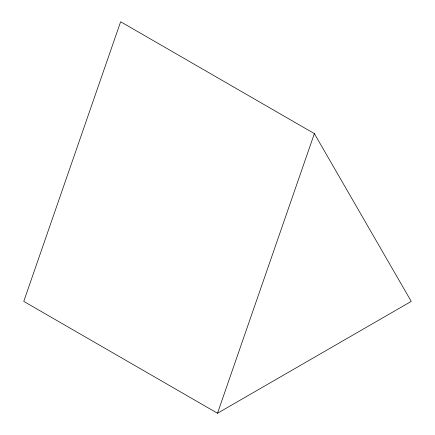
<?xml version="1.0" encoding="UTF-8"?>
<svg xmlns="http://www.w3.org/2000/svg" width="435" height="435" viewBox="0 0 435 435"><rect width="100%" height="100%" fill="white"/><g stroke="black" fill="none" stroke-linecap="round" stroke-linejoin="round"><path stroke-width="0.65" d="M217.5 413.25L314.369 133.605L120.631 21.75L23.756 301.395L217.5 413.25L411.244 301.395L314.369 133.605"/></g></svg>
